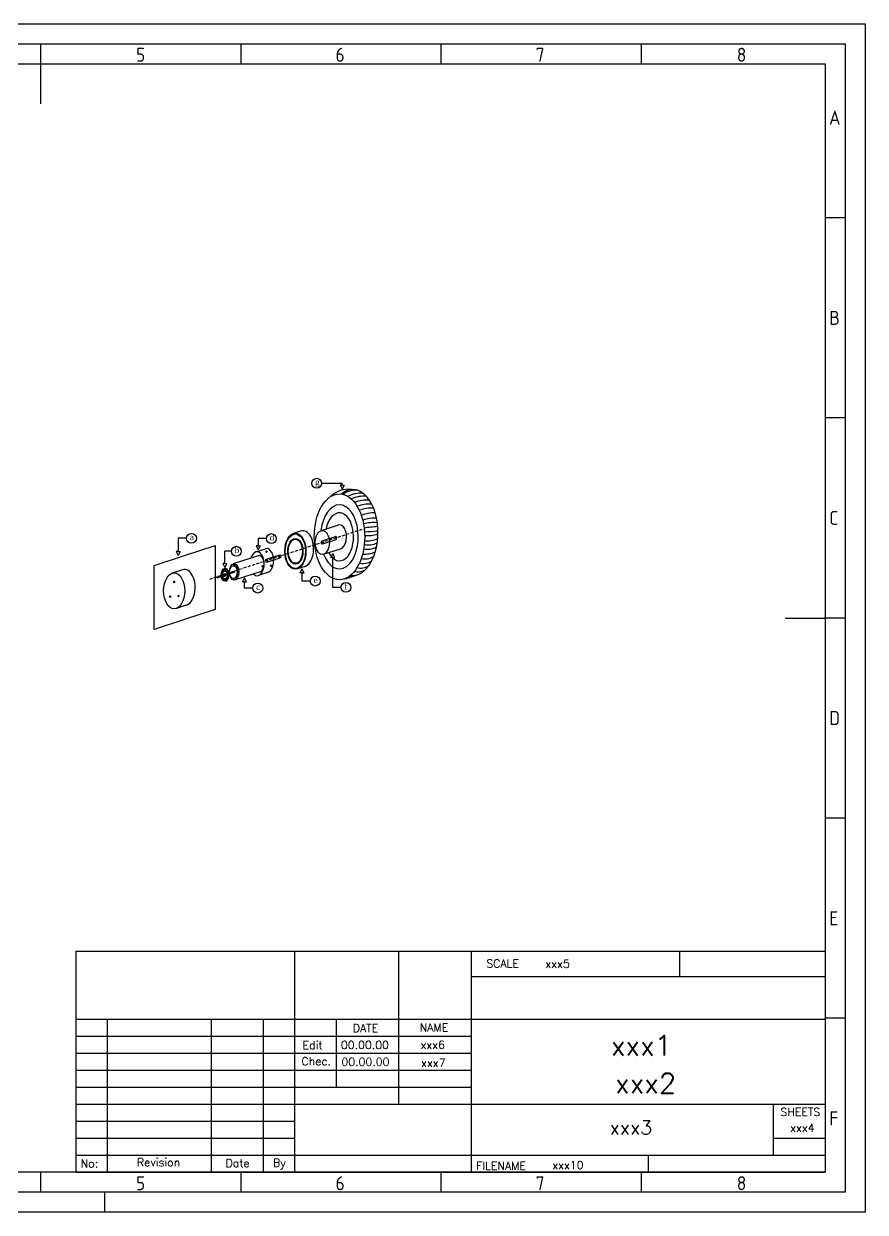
# Model space of a CAD drawing. Header units: millimetres. Extents: x 0 to 420, y 0 to 297.
# Drawn here: x 209.8 to 420, y 0 to 297 of the extents above; entities that cross this region are included whole.
import ezdxf
from ezdxf.enums import TextEntityAlignment as Align

# ---------------------------------------------------------------- set-up
doc = ezdxf.new("R2010")
doc.units = ezdxf.units.MM
doc.header["$LTSCALE"] = 6
doc.linetypes.add('HIDDEN2', pattern=[0.1875, 0.125, -0.0625])
for name, color, linetype in [('025', 1, 'Continuous'), ('035', 5, 'Continuous'), ('07', 7, 'Continuous')]:
    doc.layers.add(name, color=color, linetype=linetype)
doc.styles.add('ISO Proportional', font='isocp.shx')
doc.styles.add('WD', font='romans.shx')
pattern_1 = [(0, (0, 0), (0, 6.985), [5.08, -1.905]), (90, (0, 0), (-6.985, 4e-16), [5.08, -1.905])]

# ---------------------------------------------------------------- blocks, each defined once
blk = doc.blocks.new('IEC_border_a3')
at = {"layer": '035'}
for p, q in [((214, 292), (214, 287)), ((264, 292), (264, 287)), ((314, 292), (314, 287)), ((364, 292), (364, 287)), ((414.97, 248.54), (409.98, 248.54)), ((414.98, 198.5), (410, 198.5)), ((414.98, 148.5), (410, 148.5)), ((414.98, 98.5), (410, 98.5)), ((415, 48.46), (410.02, 48.46)), ((214, 10), (214, 5)), ((264, 10), (264, 5)), ((314, 10), (314, 5)), ((364, 10), (364, 5)), ((230, 5), (230, 0))]:
    blk.add_line(p, q, dxfattribs=at)
for points in [[(0, 297), (420, 297), (420, 0), (0, 0)], [(18, 287), (410, 287), (410, 10), (18, 10)]]:
    blk.add_lwpolyline(points, close=True, dxfattribs=at)
at = {"layer": '07'}
for p, q in [((214, 287), (214, 277)), ((400, 148.5), (410, 148.5))]:
    blk.add_line(p, q, dxfattribs=at)
blk.add_lwpolyline([(13, 292), (415, 292), (415, 5), (13, 5)], close=True, dxfattribs=at)
at = {"layer": '035', "style": 'ISO Proportional'}
for s, p in [('5', (237.84, 287.5)), ('6', (287.69, 287.5)), ('7', (337.67, 287.5)), ('8', (387.92, 287.5)), ('A', (410.98, 271.79)), ('B', (411, 221.75)), ('C', (411, 171.75)), ('D', (411, 121.75)), ('E', (411.02, 71.72)), ('F', (411.02, 21.72)), ('5', (237.84, 5.5)), ('6', (287.69, 5.5)), ('7', (337.67, 5.5)), ('8', (387.92, 5.5))]:
    blk.add_text(s, height=3.5, dxfattribs=at).set_placement(p)
blk = doc.blocks.new('IEC_tblock_a3')
at = {"layer": '035'}
for p, q in [((-106.6, 55.25), (-106.6, 17)), ((-36.4, 55.25), (-36.4, 48.88)), ((-88.4, 48.88), (0, 48.88)), ((-179.4, 38.25), (-179.4, 0)), ((-153.4, 38.25), (-153.4, 0)), ((-140.4, 38.25), (-140.4, 0)), ((-122.2, 38.25), (-122.2, 21.25)), ((-187.2, 34), (-88.4, 34)), ((-187.2, 29.75), (-88.4, 29.75)), ((-187.2, 25.5), (-88.4, 25.5)), ((-187.2, 21.25), (-88.4, 21.25)), ((-187.2, 17), (-132.6, 17)), ((-187.2, 12.75), (-132.6, 12.75)), ((-187.2, 8.5), (-132.6, 8.5)), ((-13, 8.5), (0, 8.5)), ((-187.2, 4.25), (0, 4.25)), ((-44.2, 4.25), (-44.2, 0))]:
    blk.add_line(p, q, dxfattribs=at)
at = {"layer": '07'}
for p, q in [((-187.2, 55.25), (-187.2, 0)), ((-187.2, 55.25), (0, 55.25)), ((-132.6, 55.25), (-132.6, 0)), ((-88.4, 55.25), (-88.4, 0)), ((0, 55.25), (0, 0)), ((-187.2, 38.25), (0, 38.25)), ((-132.6, 17), (0, 17)), ((-13, 17), (-13, 4.25)), ((-187.2, 0), (0, 0))]:
    blk.add_line(p, q, dxfattribs=at)
at = {"style": 'WD'}
for tag, p in [('SCALE', (-69.88, 51.07)), ('SH', (-8.74, 10.06)), ('FILENAME', (-68.15, 0.8))]:
    blk.add_attdef(tag, p, '', height=2, dxfattribs=at)
for tag, height, p in [('EDDATE', 2, (-114.97, 30.8)), ('EDBY', 2, (-98.02, 30.86)), ('PROJDESC', 5, (-45.9, 29.2)), ('CKDATE', 2, (-114.85, 26.58)), ('CKBY', 2, (-97.88, 26.3)), ('DWGDESC', 5, (-44.85, 19.72)), ('DWGNO', 3.5, (-48.54, 9.46))]:
    blk.add_attdef(tag, text='', height=height, dxfattribs=at).set_placement(p, align=Align.CENTER)
at = {"style": 'WD', "flags": 1}
blk.add_attdef('WD_TB', (-120.95, 11.91), '', height=2, dxfattribs=at)
at = {"layer": '025', "style": 'WD'}
for s, p in [('SCALE', (-80.57, 51.13)), ('NAME', (-97.74, 35.14)), ('No:', (-183.81, 1.19)), ('Revision', (-166.53, 1.47)), ('Date', (-146.79, 1.28)), ('By', (-136.33, 1.37))]:
    blk.add_text(s, height=2, dxfattribs=at).set_placement(p, align=Align.CENTER)
for s, p in [('DATE', (-118, 35)), ('Edit', (-130.55, 30.72)), ('Chec.', (-130.82, 26.72)), ('SHEETS', (-11.17, 14.05)), ('FILENAME', (-87.18, 0.61))]:
    blk.add_text(s, height=2, dxfattribs=at).set_placement(p)

msp = doc.modelspace()

# ---------------------------------------------------------------- hatches: boundary and pattern name
h = msp.add_hatch(color=256)
h.dxf.hatch_style = 1
h.paths.add_polyline_path([(264.97315, 158.49667), (264.47315, 157.49667), (264.97315, 157.49667), (265.47315, 157.49667)])
h.paths.add_polyline_path([(268.86055, 166.53888), (268.36055, 166.53888), (267.86055, 166.53888), (268.36055, 165.53888)])
h.paths.add_polyline_path([(279.32405, 160.76958), (278.82405, 159.76958), (279.32405, 159.76958), (279.82405, 159.76958)])
edge = h.paths.add_edge_path()
edge.add_line((286.98149, 164.62198), (286.61453, 163.88806))
edge.add_ellipse((288.65663, 168.7842), major_axis=(0, 6), ratio=0.588817817, start_angle=144.6885554, end_angle=149.3579669)
edge.add_line((286.856, 163.62198), (286.98149, 163.62198))
edge.add_line((286.98149, 163.62198), (287.48149, 163.62198))
edge.add_line((287.48149, 163.62198), (286.98149, 164.62198))
edge = h.paths.add_edge_path()
edge.add_ellipse((288.65663, 168.7842), major_axis=(0, 6), ratio=0.588817817, start_angle=144.6885554, end_angle=149.3579669, ccw=False)
edge.add_line((286.61453, 163.88806), (286.48149, 163.62198))
edge.add_line((286.48149, 163.62198), (286.856, 163.62198))
h.paths.add_polyline_path([(289.80216, 181.66459), (289.30216, 181.66459), (288.80216, 181.66459), (289.30216, 180.66459)])
h = msp.add_hatch()
h.set_pattern_fill('ANGLE', color=256)
h.set_pattern_definition(pattern_1)
h.paths.add_polyline_path([(248.905, 165.13305), (248.405, 165.13305), (247.905, 165.13305), (248.405, 164.13305)])
h = msp.add_hatch()
h.set_pattern_fill('GRATE', color=256, scale=0.032)
h.set_pattern_definition([(0, (11.258653, -2.679847), (0, 0.0254), []), (90, (11.25865, -2.67985), (-0.1016, 6e-18), [])])
edge = h.paths.add_edge_path()
edge.add_ellipse((260.04347, 159.27231), major_axis=(0, 1.4), ratio=0.587785252, start_angle=0, end_angle=360)
edge = h.paths.add_edge_path(flags=16)
edge.add_ellipse((260.04347, 159.27231), major_axis=(0, 1), ratio=0.587785252, start_angle=0, end_angle=360)
h = msp.add_hatch()
h.set_pattern_fill('ANGLE', color=256)
h.set_pattern_definition(pattern_1)
h.paths.add_polyline_path([(260.54347, 162.09074), (260.04347, 162.09074), (259.54347, 162.09074), (260.04347, 161.09074)])

# ---------------------------------------------------------------- linework, layer by layer
for p, q in [((284.22851, 182.17134), (289.26412, 182.17134)), ((289.30216, 181.66459), (288.80216, 181.66459)), ((288.80216, 181.66459), (289.30216, 180.66459)), ((289.26412, 182.17134), (289.27676, 181.66459)), ((289.30216, 181.66459), (289.80216, 181.66459)), ((289.80216, 181.66459), (289.30216, 180.66459)), ((289.30166, 180.66559), (289.3017, 180.66368)), ((294.25067, 179.6869), (294.25067, 179.68309)), ((278.94145, 170.17873), (277.20376, 169.61767)), ((288.30265, 171.71244), (284.37687, 170.38362)), ((250.45973, 168.4198), (248.405, 168.4198)), ((248.405, 168.4198), (248.405, 165.13305)), ((249.96958, 164.12359), (257.57803, 166.59572)), ((257.57803, 166.59572), (257.57803, 150.59572)), ((268.36055, 166.53888), (267.86055, 166.53888)), ((267.86055, 166.53888), (268.36055, 165.53888)), ((270.41529, 168.34481), (268.36055, 168.34481)), ((268.36055, 168.34481), (268.36055, 166.53888)), ((268.36055, 166.53888), (268.86055, 166.53888)), ((268.86055, 166.53888), (268.36055, 165.53888)), ((284.34702, 167.78038), (287.66087, 168.86566)), ((287.71754, 168.07347), (284.42144, 166.99087)), ((242.36112, 161.65145), (249.96958, 164.12359)), ((248.405, 165.13305), (247.905, 165.13305)), ((247.905, 165.13305), (248.405, 164.13305)), ((248.405, 165.13305), (248.905, 165.13305)), ((248.905, 165.13305), (248.405, 164.13305)), ((261.67362, 165.17891), (260.04347, 165.17891)), ((260.04347, 162.09074), (260.04347, 165.17891)), ((268.61871, 164.10774), (262.13084, 162.0274)), ((267.76713, 165.0157), (270.14358, 165.78785)), ((270.41421, 163.22608), (273.75684, 164.31292)), ((270.54691, 162.46441), (273.84437, 163.532)), ((284.66414, 164.42414), (288.95303, 165.81736)), ((286.48149, 163.62198), (286.98149, 164.62198)), ((286.98149, 163.62198), (286.48149, 163.62198)), ((286.97804, 156.15259), (286.97804, 163.62198)), ((287.48149, 163.62198), (286.98149, 164.62198)), ((286.98149, 163.62198), (287.48149, 163.62198)), ((242.36112, 145.65145), (242.36112, 161.65145)), ((249.48776, 160.5483), (246.65633, 159.62794)), ((260.04347, 162.09074), (259.54347, 162.09074)), ((259.54347, 162.09074), (260.04347, 161.09074)), ((260.04347, 162.09074), (260.54347, 162.09074)), ((260.54347, 162.09074), (260.04347, 161.09074)), ((262.25293, 161.81769), (262.25293, 161.86769)), ((262.25293, 161.86769), (262.35293, 161.86769)), ((262.35293, 161.81769), (262.25293, 161.81769)), ((262.35293, 162.06269), (262.35293, 161.84269)), ((262.35293, 161.84269), (262.35293, 161.86769)), ((262.35293, 161.86769), (262.45293, 161.86769)), ((262.35293, 161.84269), (262.42133, 161.84269)), ((262.45293, 161.81769), (262.35293, 161.81769)), ((262.45293, 161.86769), (262.45293, 161.81769)), ((262.45293, 161.81769), (262.45293, 161.86769)), ((280.05544, 161.38246), (278.1955, 160.77897)), ((278.82405, 159.76958), (279.32405, 160.76958)), ((279.32405, 160.76958), (279.32405, 160.8125)), ((279.82405, 159.76958), (279.32405, 160.76958)), ((258.12073, 158.74757), (262.34189, 160.12091)), ((258.12073, 158.64757), (258.12073, 158.82369)), ((258.13332, 158.54989), (262.36395, 159.92447)), ((259.81298, 159.50281), (260.01038, 159.56698)), ((260.07715, 158.97783), (259.877, 158.91279)), ((262.25293, 158.17769), (262.25293, 158.22769)), ((262.25293, 158.22769), (262.35293, 158.22769)), ((262.35293, 158.17769), (262.25293, 158.17769)), ((262.35293, 158.20269), (262.28453, 158.20269)), ((262.35293, 158.22769), (262.45293, 158.22769)), ((262.35293, 158.20269), (262.42133, 158.20269)), ((262.45293, 158.17769), (262.35293, 158.17769)), ((262.45293, 158.22769), (262.45293, 158.17769)), ((262.45293, 158.17769), (262.45293, 158.22769)), ((268.87641, 160.06544), (262.58192, 158.02024)), ((264.47315, 157.49667), (264.97315, 158.49667)), ((264.97315, 157.49667), (264.47315, 157.49667)), ((265.47315, 157.49667), (264.97315, 158.49667)), ((264.97315, 155.97231), (264.97315, 157.49667)), ((264.97315, 157.49667), (265.47315, 157.49667)), ((270.7033, 159.86714), (268.44705, 159.12969)), ((279.32405, 159.76958), (278.82405, 159.76958)), ((279.32405, 157.71902), (279.32405, 159.76958)), ((279.32405, 159.76958), (279.82405, 159.76958)), ((281.37879, 157.71902), (279.32405, 157.71902)), ((291.96503, 159.1459), (290.95441, 158.81752)), ((267.02789, 155.97231), (264.97315, 155.97231)), ((289.03278, 156.15259), (286.97804, 156.15259)), ((250.39198, 151.68134), (247.92511, 150.87909)), ((257.57803, 150.59572), (249.96958, 148.12359)), ((249.96958, 148.12359), (242.36112, 145.65145))]:
    msp.add_line(p, q)
at = {"linetype": 'HIDDEN2'}
msp.add_line((294.25835, 170.6174), (256.19867, 158.1621), dxfattribs=at)
msp.add_lwpolyline([(290.75067, 178.94164), (290.75067, 178.89267)])
for centre in [(282.99401, 182.17134), (251.69423, 168.4198), (271.64978, 168.34481), (262.90812, 165.17891), (282.61328, 157.71902), (268.26239, 155.97231), (290.26728, 156.15259)]:
    msp.add_circle(centre, 1.23449)
for centre, radius, start, end in [((290.8589, 174.4222), 6.25948, 82.7817119, 133.6455886), ((292.57309, 175.3305), 5.09523, 80.3939451, 126.126571), ((294.03457, 172.5302), 7.15996, 85.5396313, 116.9089608), ((294.69607, 171.80356), 7.12963, 84.3616778, 115.2507611), ((295.36169, 169.67234), 8.27222, 84.3931, 110.7916765), ((296.02728, 168.68729), 8.27222, 85.6064749, 110.7916765), ((296.55096, 167.67578), 8.27222, 85.6064749, 110.7916765), ((297.23228, 167.04232), 7.72851, 87.3443854, 113.7463627), ((297.2655, 165.41785), 8.028, 84.9219172, 110.4715499), ((297.27661, 160.07896), 12.27196, 86.1310033, 102.3825975), ((302.13674, 121.95533), 49.5498, 94.544165, 98.4994739), ((294.88012, 191.87752), 21.80569, 270.0698226, 278.9264584), ((295.43773, 182.08052), 12.97531, 267.7917027, 282.5748533), ((295.83662, 172.30821), 5.53446, 259.5807859, 293.8501057), ((295.6705, 173.95704), 6.16715, 262.9548333, 294.2348719), ((295.12328, 166.92678), 3.6756, 253.5560128, 304.2717429), ((294.96954, 171.00795), 6.54352, 265.0712055, 293.506306), ((295.68377, 170.13079), 4.46284, 257.056253, 299.7212887), ((293.3277, 163.72621), 3.6756, 255.1599434, 296.5853519), ((293.98823, 164.64721), 3.6756, 254.830809, 301.5949809), ((294.60948, 165.79609), 3.6756, 253.5560128, 304.2717429), ((286.63117, 174.33732), 16.36971, 281.8574737, 293.6884188)]:
    msp.add_arc(centre, radius, start, end)
for centre, major_axis, ratio, start_param, end_param in [((291.98532, 169.87353), (0, 10.75), 0.586408328, 3.059008323, 6.744971855), ((288.65663, 168.7842), (0, 8), 0.587785252, 2.145042771, 7.659701219), ((288.65663, 168.7842), (0, 6), 0.588817817, 2.285038327, 7.531550472), ((279.55129, 165.79996), (0, 4.5), 0.587785252, 3.326728476, 6.515838588), ((288.65663, 168.77419), (0, 3), 0.58454887, 3.311432489, 6.486432235), ((288.65663, 168.77419), (0, 3), 0.58454887, 1.864440428, 1.889252192), ((287.70557, 168.47296), (0, 0.4), 0.587785252, 3.192548628, 6.474486285), ((268.09436, 162.06839), (0, 3), 0.58454887, 2.590280716, 7.379335546), ((268.64892, 162.06839), (0, 2.04), 0.587785252, 3.328137482, 6.630562003), ((270.472, 162.84093), (0, 3), 0.58454887, 3.273874411, 6.471573073), ((270.472, 162.84093), (0, 3), 0.58454887, 3.273874411, 6.471573073), ((249.96958, 156.12359), (0, 4.5), 0.587785252, 3.30197575, 6.477575616), ((260.11956, 159.29703), (0, 1.6), 0.587785252, 3.28910958, 6.513089442), ((262.35293, 160.02269), (0, 1.6), 0.587785252, 3.227165541, 6.575033481), ((260.04347, 159.27231), (0, 0.3), 0.587785252, 3.326844414, 6.471973519), ((262.16272, 159.96089), (0, 0.1), 0.587785252, 3.324513411, 6.512139773), ((262.35293, 160.02269), (0, 0.1), 0.587785252, 3.141592654, 6.472138644), ((249.96958, 156.12359), (0, 4.5), 0.587785252, 1.759506858, 1.760832002)]:
    msp.add_ellipse(centre, major_axis=major_axis, ratio=ratio, start_param=start_param, end_param=end_param)
for centre, major_axis, ratio in [((288.65663, 168.7842), (0, 10.75), 0.586408328), ((277.64918, 165.18193), (0, 4.5), 0.587785252), ((277.64918, 165.18193), (0, 4.31), 0.587785252), ((284.37687, 167.38362), (0, 3), 0.58454887), ((277.64918, 165.18193), (0, 3.2), 0.59295852), ((277.64918, 165.18193), (0, 3.01), 0.587785252), ((284.37687, 167.38362), (0, 0.4), 0.587785252), ((270.472, 165.09093), (0, 0.2), 0.587785252), ((273.8007, 163.92249), (0, 0.3975), 0.587785252), ((260.04347, 159.27231), (0, 1.6), 0.587785252), ((260.04347, 159.27231), (0, 1.4), 0.587785252), ((262.35293, 160.02269), (0, 2.04), 0.587785252), ((262.16272, 159.96089), (0, 1.6), 0.587785252), ((269.45069, 161.41144), (0, 0.2), 0.587785252), ((270.472, 162.84093), (0, 0.3975), 0.587785252), ((271.5646, 161.57318), (0, 0.2), 0.587785252), ((247.3715, 155.27942), (0, 4.5), 0.587785252), ((247.37216, 157.52356), (0, 0.2), 0.587785252), ((258.12073, 158.64757), (0, 0.1), 0.587785252), ((260.04347, 159.27231), (0, 1), 0.587785252), ((259.84375, 159.20741), (0, 0.3), 0.587785252), ((259.84375, 159.20741), (0, 0.1), 0.587785252), ((246.35086, 153.84407), (0, 0.2), 0.587785252), ((248.46476, 154.00582), (0, 0.2), 0.587785252)]:
    msp.add_ellipse(centre, major_axis=major_axis, ratio=ratio)

# ---------------------------------------------------------------- block references
msp.add_blockref('IEC_border_a3', (0, 0))
msp.add_blockref('IEC_tblock_a3', (410, 10)).add_auto_attribs({'SCALE': 'xxx5', 'PROJDESC': 'xxx1', 'EDBY': 'xxx6', 'CKBY': 'xxx7', 'EDDATE': '00.00.00', 'CKDATE': '00.00.00', 'DWGNO': 'xxx3', 'SH': 'xxx4', 'DWGDESC': 'xxx2', 'FILENAME': 'xxx10'})

# ---------------------------------------------------------------- texts
at = {"char_height": 1.5, "attachment_point": 1}
for s, insert in [('{\\fTimes New Roman|b0|i0|c0|p18;g}', (282.58644, 183.21691)), ('{\\fTimes New Roman|b0|i0|c0|p18;d}', (271.2422, 169.39038)), ('{\\fTimes New Roman|b0|i0|c0|p18;a}', (251.28665, 169.46537)), ('{\\fTimes New Roman|b0|i0|c0|p18;b}', (262.50054, 166.22448)), ('{\\fTimes New Roman|b0|i0|c0|p18;e}', (282.2057, 158.76458)), ('{\\fTimes New Roman|b0|i0|c0|p18;c}', (267.85481, 157.01788)), ('{\\fTimes New Roman|b0|i0|c0|p18;f}', (289.8597, 157.19816))]:
    msp.add_mtext_dynamic_manual_height_columns(s, width=1.7731779, gutter_width=12.5, heights=[0], dxfattribs=dict(at, insert=insert))

doc.saveas('drawing.dxf')
